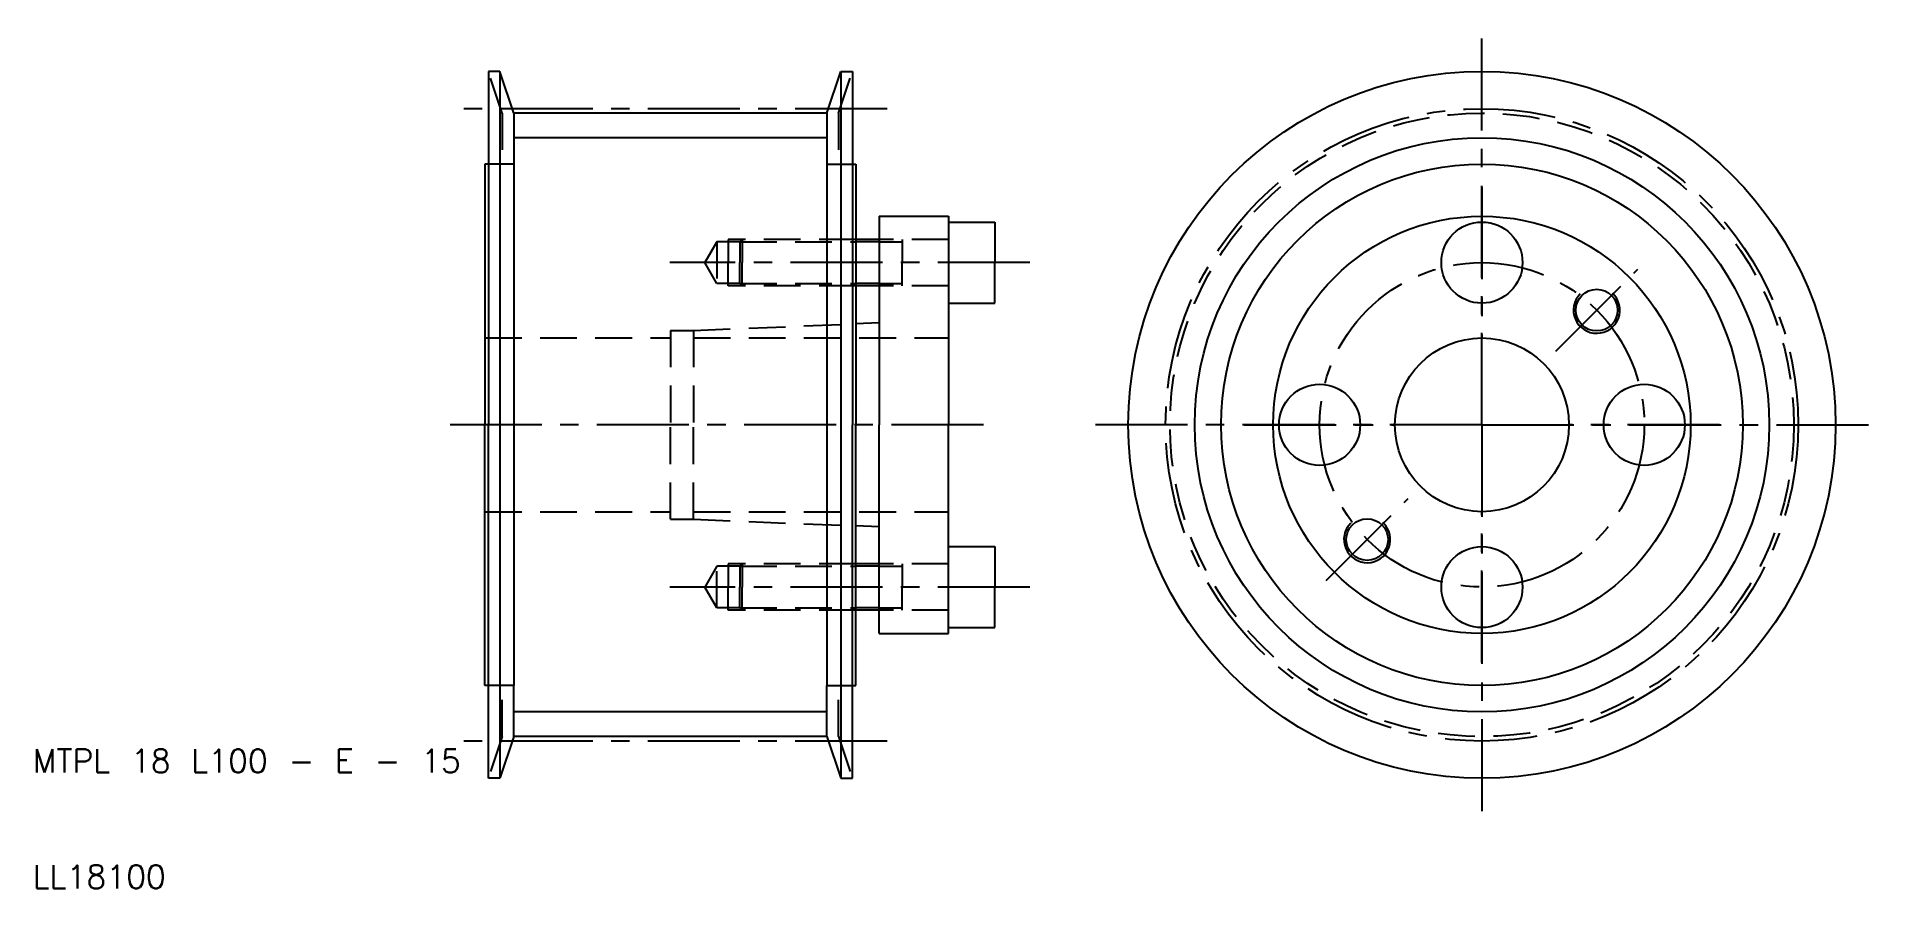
# Model space of a CAD drawing. Extents: x 10 to 168, y 10 to 83.
import ezdxf

# ---------------------------------------------------------------- set-up
doc = ezdxf.new("R2010")
doc.units = 0
doc.header["$LTSCALE"] = 0.25
doc.linetypes.add('CENTER', pattern=[50.8, 31.75, -6.35, 6.35, -6.35])
doc.linetypes.add('DASHED', pattern=[19.05, 12.7, -6.35])
doc.layers.get('0').update_dxf_attribs({"linetype": 'CONTINUOUS'})
doc.layers.add('CENTER', color=1, linetype='CENTER')
doc.styles.get("Standard").update_dxf_attribs({"font": 'txt.shx'})

msp = doc.modelspace()

# ---------------------------------------------------------------- linework, layer by layer
at = {"color": 3, "linetype": 'DASHED'}
for p, q in [((50.5, 76.905), (49.3, 80.5)), ((79.5, 76.905), (80.7, 80.5)), ((50.5, 76.905), (50.5, 72.5)), ((79.5, 76.905), (79.5, 72.5)), ((51.5, 72.5), (49.3, 72.5)), ((78.5, 72.5), (80.7, 72.5)), ((69, 65.8), (67.96077, 64)), ((71, 65.8), (69, 65.8)), ((69, 65.8), (69, 62.2)), ((71.2, 66), (70, 66)), ((70, 66), (70, 64)), ((71.2, 66), (71, 65.8)), ((71, 65.8), (81, 65.8)), ((71, 65.8), (71, 64)), ((81, 66), (71.2, 66)), ((71.2, 66), (71.2, 64)), ((89, 66), (83, 66)), ((83, 65.8), (85, 65.8)), ((85, 66), (85, 64)), ((69, 62.2), (67.96077, 64)), ((70, 62), (70, 64)), ((71, 62.2), (71, 64)), ((71.2, 62), (71.2, 64)), ((85, 62), (85, 64)), ((71, 62.2), (69, 62.2)), ((71.2, 62), (70, 62)), ((71, 62.2), (81, 62.2)), ((71.2, 62), (71, 62.2)), ((81, 62), (71.2, 62)), ((83, 62.2), (85, 62.2)), ((89, 62), (83, 62)), ((67, 58.15), (81, 58.71875)), ((49, 57.5), (65, 57.5)), ((65, 58.15), (65, 50)), ((65, 58.15), (67, 58.15)), ((67, 58.15), (67, 50)), ((67, 57.5), (89, 57.5)), ((65, 41.85), (65, 50)), ((67, 41.85), (67, 50)), ((49, 42.5), (65, 42.5)), ((65, 41.85), (67, 41.85)), ((67, 42.5), (89, 42.5)), ((67, 41.85), (81, 41.28125)), ((71.2, 38), (70, 38)), ((70, 38), (70, 36)), ((71.2, 38), (71, 37.8)), ((81, 38), (71.2, 38)), ((71.2, 38), (71.2, 36)), ((89, 38), (83, 38)), ((85, 38), (85, 36)), ((69, 37.8), (67.96077, 36)), ((71, 37.8), (69, 37.8)), ((69, 34.2), (69, 37.8)), ((71, 37.8), (81, 37.8)), ((71, 37.8), (71, 36)), ((83, 37.8), (85, 37.8)), ((69, 34.2), (67.96077, 36)), ((70, 34), (70, 36)), ((71, 34.2), (71, 36)), ((71.2, 34), (71.2, 36)), ((85, 34), (85, 36)), ((71, 34.2), (69, 34.2)), ((71.2, 34), (70, 34)), ((71, 34.2), (81, 34.2)), ((71.2, 34), (71, 34.2)), ((81, 34), (71.2, 34)), ((83, 34.2), (85, 34.2)), ((89, 34), (83, 34)), ((51.5, 27.5), (49.3, 27.5)), ((50.5, 23.095), (50.5, 27.5)), ((78.5, 27.5), (80.7, 27.5)), ((79.5, 23.095), (79.5, 27.5)), ((50.5, 23.095), (49.3, 19.5)), ((79.5, 23.095), (80.7, 19.5))]:
    msp.add_line(p, q, dxfattribs=at)
for p, q in [((49.3, 80.5), (49.3, 72.5)), ((50.3, 80.5), (49.3, 80.5)), ((50.3, 80.5), (50.3, 19.5)), ((51.5, 76.905), (50.3, 80.5)), ((78.5, 76.905), (79.7, 80.5)), ((79.7, 80.5), (79.7, 19.5)), ((79.7, 80.5), (80.7, 80.5)), ((80.7, 80.5), (80.7, 72.5)), ((78.5, 76.905), (51.5, 76.905)), ((51.5, 76.905), (51.5, 72.5)), ((78.5, 76.905), (78.5, 72.5)), ((49, 72.5), (49, 50)), ((49.3, 72.5), (49, 72.5)), ((49.3, 72.5), (49.3, 50)), ((51.5, 72.5), (51.5, 27.5)), ((78.5, 72.5), (78.5, 27.5)), ((80.7, 72.5), (80.7, 50)), ((80.7, 72.5), (81, 72.5)), ((81, 72.5), (81, 66)), ((83, 68), (83, 66)), ((83, 68), (89, 68)), ((89, 68), (89, 67.5)), ((89, 67.5), (89, 60.5)), ((89, 67.5), (93, 67.5)), ((93, 67.5), (93, 64)), ((83, 66), (81, 66)), ((81, 66), (81, 62)), ((83, 66), (83, 62)), ((93, 60.5), (93, 64)), ((81, 62), (81, 58.71875)), ((83, 62), (81, 62)), ((83, 62), (83, 58.8)), ((89, 60.5), (89, 50)), ((89, 60.5), (93, 60.5)), ((83, 58.8), (81, 58.71875)), ((81, 58.71875), (81, 50)), ((83, 58.8), (83, 50)), ((49, 27.5), (49, 50)), ((49.3, 27.5), (49.3, 50)), ((80.7, 27.5), (80.7, 50)), ((81, 41.28125), (81, 50)), ((83, 41.2), (83, 50)), ((89, 39.5), (89, 50)), ((81, 38), (81, 41.28125)), ((83, 41.2), (81, 41.28125)), ((83, 38), (83, 41.2)), ((83, 38), (81, 38)), ((81, 34), (81, 38)), ((83, 34), (83, 38)), ((89, 32.5), (89, 39.5)), ((89, 39.5), (93, 39.5)), ((93, 39.5), (93, 36)), ((93, 32.5), (93, 36)), ((81, 27.5), (81, 34)), ((83, 34), (81, 34)), ((83, 32), (83, 34)), ((83, 32), (89, 32)), ((89, 32), (89, 32.5)), ((89, 32.5), (93, 32.5)), ((49.3, 27.5), (49, 27.5)), ((49.3, 19.5), (49.3, 27.5)), ((51.5, 23.095), (51.5, 27.5)), ((78.5, 23.095), (78.5, 27.5)), ((80.7, 19.5), (80.7, 27.5)), ((80.7, 27.5), (81, 27.5)), ((51.5, 23.095), (50.3, 19.5)), ((78.5, 23.095), (51.5, 23.095)), ((78.5, 23.095), (79.7, 19.5)), ((50.3, 19.5), (49.3, 19.5)), ((79.7, 19.5), (80.7, 19.5))]:
    msp.add_line(p, q)
at = {"color": 3}
for p, q in [((78.5, 74.775), (51.5, 74.775)), ((83, 65.8), (81, 65.8)), ((83, 62.2), (81, 62.2)), ((83, 37.8), (81, 37.8)), ((83, 34.2), (81, 34.2)), ((78.5, 25.225), (51.5, 25.225))]:
    msp.add_line(p, q, dxfattribs=at)
for centre, radius in [((135, 50), 30.5), ((135, 50), 22.5), ((135, 50), 18), ((135, 50), 18), ((135, 64), 3.5), ((144.899495, 59.899495), 1.8), ((135, 50), 7.5), ((121, 50), 3.5), ((149, 50), 3.5), ((125.100505, 40.100505), 1.8), ((135, 36), 3.5)]:
    msp.add_circle(centre, radius)
at = {"color": 3, "linetype": 'DASHED'}
msp.add_circle((135, 50), 26.905, dxfattribs=at)
at = {"color": 3}
msp.add_circle((135, 50), 24.775, dxfattribs=at)
for centre in [(144.899495, 59.899495), (125.100505, 40.100505)]:
    msp.add_arc(centre, 2, 135, 47, dxfattribs=at)
at = {"layer": 'CENTER', "color": 1, "linetype": 'CENTER'}
for p, q in [((135, 50), (135, 83.5)), ((83.7, 77.285), (46.3, 77.285)), ((135, 70.5), (135, 57.5)), ((96, 64), (64.96077, 64)), ((141.363961, 56.363961), (148.435029, 63.435029)), ((92, 50), (46, 50)), ((135, 50), (101.5, 50)), ((114.5, 50), (127.5, 50)), ((135, 50), (168.5, 50)), ((135, 50), (135, 16.5)), ((155.5, 50), (142.5, 50)), ((121.564971, 36.564971), (128.636039, 43.636039)), ((135, 29.5), (135, 42.5)), ((96, 36), (64.96077, 36)), ((83.7, 22.715), (46.3, 22.715))]:
    msp.add_line(p, q, dxfattribs=at)
for radius in [27.285, 14]:
    msp.add_circle((135, 50), radius, dxfattribs=at)

# ---------------------------------------------------------------- texts
for s, p in [('MTPL 18 L100 - E - 15', (10, 20)), ('LL18100', (10, 10))]:
    msp.add_text(s, height=2).set_placement(p)

doc.saveas('drawing.dxf')
